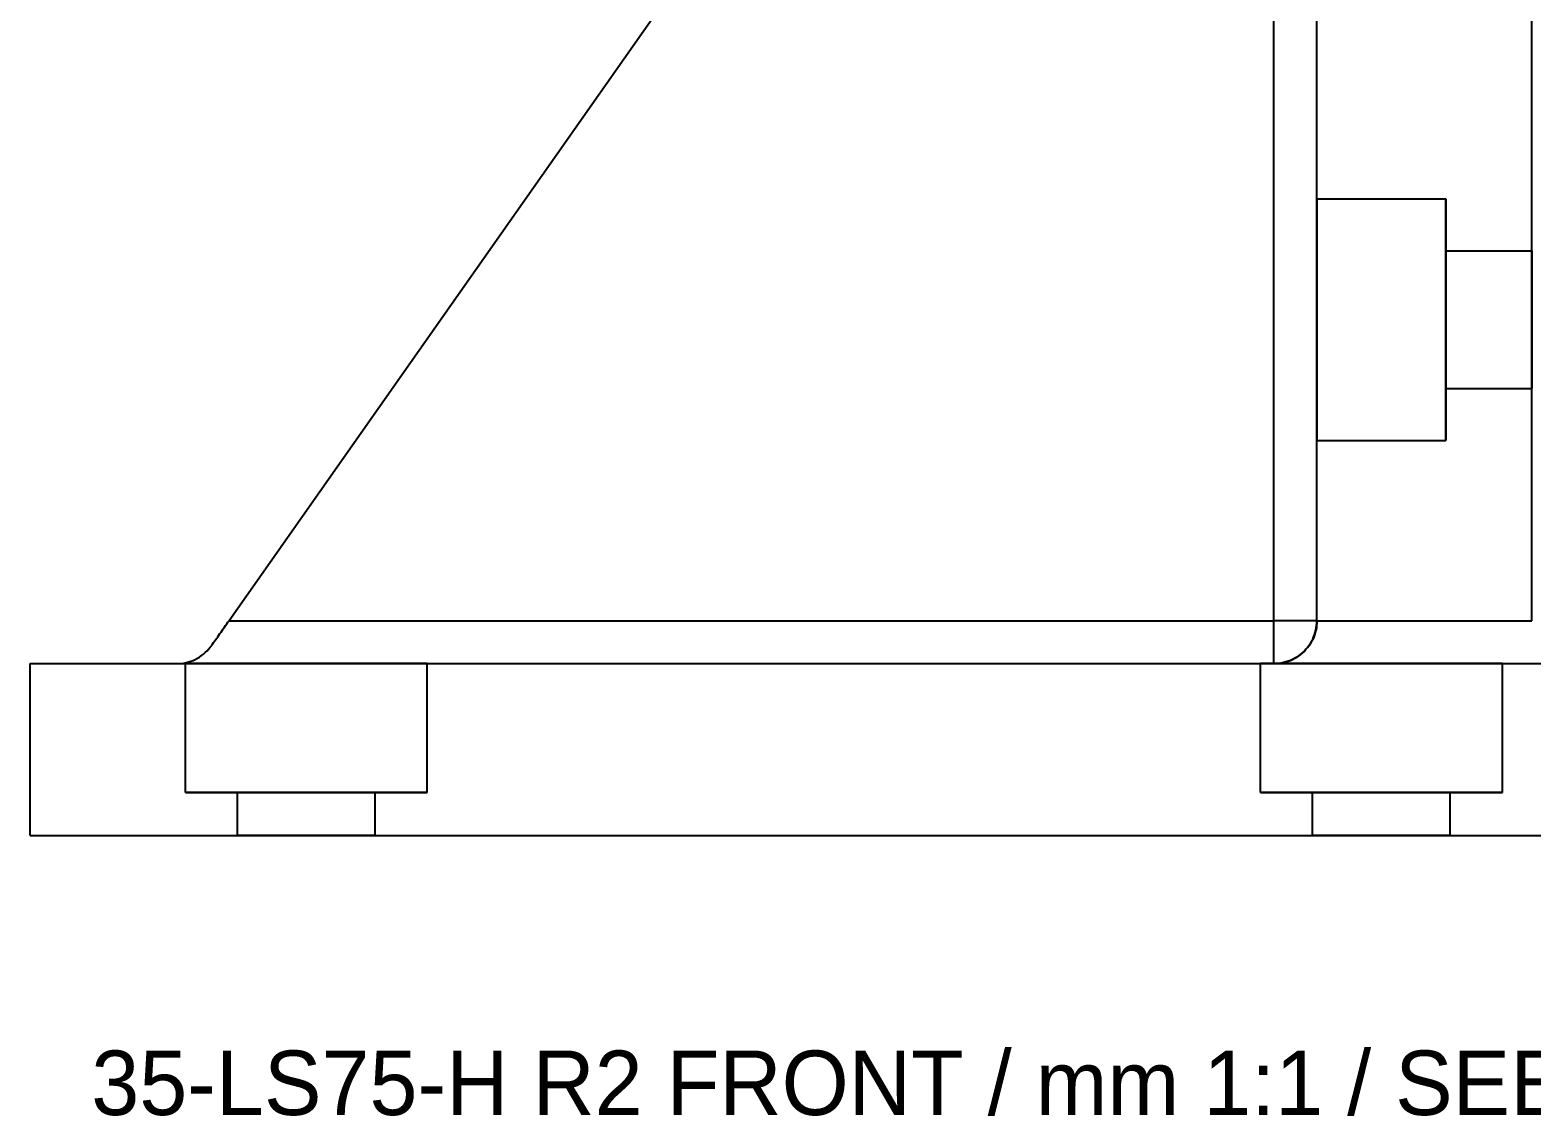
# Model space of a CAD drawing. Header units: millimetres. Extents: x -38 to 69, y -13 to 88.
# Drawn here: x -37.9 to 32, y -13 to 37.5 of the extents above; entities that cross this region are included whole.
import ezdxf

# ---------------------------------------------------------------- set-up
doc = ezdxf.new("R2010")
doc.units = ezdxf.units.MM
doc.layers.add('HIDDEN', color=8, linetype='Continuous')

msp = doc.modelspace()

# ---------------------------------------------------------------- linework, layer by layer
for points in [[(22, 10), (22, 88)], [(32, 10), (32, 88)], [(20, 79.154), (-28.595, 10)], [(20, 10), (20, 79.154)], [(-29.403, 8.85), (-29.358, 8.914), (-29.312, 8.979), (-29.265, 9.045), (-29.218, 9.113), (-29.169, 9.183), (-29.119, 9.253), (-29.069, 9.325), (-29.018, 9.397), (-28.967, 9.47), (-28.915, 9.545), (-28.862, 9.62), (-28.809, 9.695), (-28.756, 9.771), (-28.702, 9.847), (-28.648, 9.923), (-28.595, 10)], [(-29.403, 8.85), (-29.358, 8.914), (-29.312, 8.979), (-29.265, 9.045), (-29.218, 9.113), (-29.169, 9.183), (-29.119, 9.253), (-29.069, 9.325), (-29.018, 9.397), (-28.967, 9.47), (-28.915, 9.545), (-28.862, 9.62), (-28.809, 9.695), (-28.756, 9.771), (-28.702, 9.847), (-28.648, 9.923), (-28.595, 10)], [(-29.403, 8.85), (-29.358, 8.914), (-29.312, 8.979), (-29.265, 9.045), (-29.218, 9.113), (-29.169, 9.183), (-29.119, 9.253), (-29.069, 9.325), (-29.018, 9.397), (-28.967, 9.47), (-28.915, 9.545), (-28.862, 9.62), (-28.809, 9.695), (-28.756, 9.771), (-28.702, 9.847), (-28.648, 9.923), (-28.595, 10)], [(-29.403, 8.85), (-29.358, 8.914), (-29.312, 8.979), (-29.265, 9.045), (-29.218, 9.113), (-29.169, 9.183), (-29.119, 9.253), (-29.069, 9.325), (-29.018, 9.397), (-28.967, 9.47), (-28.915, 9.545), (-28.862, 9.62), (-28.809, 9.695), (-28.756, 9.771), (-28.702, 9.847), (-28.648, 9.923), (-28.595, 10)], [(-28.595, 10), (20, 10)], [(20, 8), (20.112, 8.006), (20.224, 8.013), (20.334, 8.031), (20.445, 8.05), (20.553, 8.081), (20.661, 8.112), (20.764, 8.155), (20.868, 8.198), (20.966, 8.252), (21.064, 8.307), (21.156, 8.371), (21.247, 8.436), (21.331, 8.511), (21.414, 8.586), (21.489, 8.669), (21.564, 8.753), (21.629, 8.844), (21.693, 8.936), (21.748, 9.034), (21.802, 9.132), (21.845, 9.236), (21.888, 9.339), (21.919, 9.447), (21.95, 9.555), (21.969, 9.666), (21.987, 9.776), (21.994, 9.888), (22, 10)], [(22, 10), (21.997, 9.888), (21.987, 9.776), (21.972, 9.665), (21.95, 9.555), (21.922, 9.446), (21.888, 9.339), (21.848, 9.235), (21.802, 9.132), (21.75, 9.033), (21.693, 8.936), (21.631, 8.843), (21.564, 8.753), (21.491, 8.667), (21.414, 8.586), (21.333, 8.509), (21.247, 8.436), (21.157, 8.369), (21.064, 8.307), (20.967, 8.25), (20.868, 8.198), (20.765, 8.152), (20.661, 8.112), (20.554, 8.078), (20.445, 8.05), (20.335, 8.028), (20.224, 8.013), (20.112, 8.003), (20, 8)], [(22, 10), (21.997, 9.888), (21.987, 9.776), (21.972, 9.665), (21.95, 9.555), (21.922, 9.446), (21.888, 9.339), (21.848, 9.235), (21.802, 9.132), (21.75, 9.033), (21.693, 8.936), (21.631, 8.843), (21.564, 8.753), (21.491, 8.667), (21.414, 8.586), (21.333, 8.509), (21.247, 8.436), (21.157, 8.369), (21.064, 8.307), (20.967, 8.25), (20.868, 8.198), (20.765, 8.152), (20.661, 8.112), (20.554, 8.078), (20.445, 8.05), (20.335, 8.028), (20.224, 8.013), (20.112, 8.003), (20, 8)], [(20, 8), (20, 8.006), (20, 8.013), (20, 8.031), (20, 8.05), (20, 8.081), (20, 8.112), (20, 8.155), (20, 8.198), (20, 8.252), (20, 8.307), (20, 8.371), (20, 8.436), (20, 8.511), (20, 8.586), (20, 8.669), (20, 8.753), (20, 8.844), (20, 8.936), (20, 9.034), (20, 9.132), (20, 9.236), (20, 9.339), (20, 9.447), (20, 9.555), (20, 9.666), (20, 9.776), (20, 9.888), (20, 10)], [(22, 10), (21.994, 10), (21.987, 10), (21.969, 10), (21.95, 10), (21.919, 10), (21.888, 10), (21.845, 10), (21.802, 10), (21.748, 10), (21.693, 10), (21.629, 10), (21.564, 10), (21.489, 10), (21.414, 10), (21.331, 10), (21.247, 10), (21.156, 10), (21.064, 10), (20.966, 10), (20.868, 10), (20.764, 10), (20.661, 10), (20.553, 10), (20.445, 10), (20.334, 10), (20.224, 10), (20.112, 10), (20, 10)], [(22, 10), (32, 10)], [(-31.039, 8), (-30.926, 8.004), (-30.814, 8.014), (-30.703, 8.03), (-30.592, 8.052), (-30.483, 8.079), (-30.375, 8.114), (-30.27, 8.154), (-30.168, 8.201), (-30.068, 8.253), (-29.971, 8.31), (-29.877, 8.373), (-29.787, 8.441), (-29.702, 8.514), (-29.62, 8.592), (-29.543, 8.674), (-29.471, 8.76), (-29.403, 8.85)], [(-31.039, 8), (-30.926, 8.004), (-30.814, 8.014), (-30.703, 8.03), (-30.592, 8.052), (-30.483, 8.079), (-30.375, 8.114), (-30.27, 8.154), (-30.168, 8.201), (-30.068, 8.253), (-29.971, 8.31), (-29.877, 8.373), (-29.787, 8.441), (-29.702, 8.514), (-29.62, 8.592), (-29.543, 8.674), (-29.471, 8.76), (-29.403, 8.85)], [(-37.85, 8), (37.85, 8)], [(-37.85, 0), (-37.85, 8)], [(-37.85, 0), (37.85, 0)]]:
    msp.add_lwpolyline(points)
at = {"layer": 'HIDDEN'}
for points in [[(22, 10), (22, 88)], [(32, 10), (32, 88)], [(22, 10), (22, 82.632)], [(22, 10), (22, 82.632)], [(22, 10), (22, 82.632)], [(22, 10), (22, 82.632)], [(20, 79.154), (-28.595, 10)], [(20, 79.154), (-28.595, 10)], [(20, 79.154), (-28.595, 10)], [(22, 29.625), (22, 29.59), (22, 29.554), (22, 29.519), (22, 29.484), (22, 29.38), (22, 29.276), (22, 29.172), (22, 29.068), (22, 28.9), (22, 28.733), (22, 28.565), (22, 28.398), (22, 28.175), (22, 27.952), (22, 27.73), (22, 27.507), (22, 27.24), (22, 26.974), (22, 26.707), (22, 26.441), (22, 26.143), (22, 25.846), (22, 25.549), (22, 25.252), (22, 24.939), (22, 24.626), (22, 24.313), (22, 24), (22, 23.687), (22, 23.374), (22, 23.061), (22, 22.748), (22, 22.451), (22, 22.154), (22, 21.857), (22, 21.559), (22, 21.293), (22, 21.026), (22, 20.76), (22, 20.493), (22, 20.27), (22, 20.048), (22, 19.825), (22, 19.602), (22, 19.435), (22, 19.267), (22, 19.1), (22, 18.932), (22, 18.828), (22, 18.724), (22, 18.62), (22, 18.516), (22, 18.481), (22, 18.446), (22, 18.41), (22, 18.375)], [(22, 18.375), (22, 18.41), (22, 18.446), (22, 18.481), (22, 18.516), (22, 18.62), (22, 18.724), (22, 18.828), (22, 18.932), (22, 19.1), (22, 19.267), (22, 19.435), (22, 19.602), (22, 19.825), (22, 20.048), (22, 20.27), (22, 20.493), (22, 20.76), (22, 21.026), (22, 21.293), (22, 21.559), (22, 21.857), (22, 22.154), (22, 22.451), (22, 22.748), (22, 23.061), (22, 23.374), (22, 23.687), (22, 24), (22, 24.313), (22, 24.626), (22, 24.939), (22, 25.252), (22, 25.549), (22, 25.846), (22, 26.143), (22, 26.441), (22, 26.707), (22, 26.974), (22, 27.24), (22, 27.507), (22, 27.73), (22, 27.952), (22, 28.175), (22, 28.398), (22, 28.565), (22, 28.733), (22, 28.9), (22, 29.068), (22, 29.172), (22, 29.276), (22, 29.38), (22, 29.484), (22, 29.519), (22, 29.554), (22, 29.59), (22, 29.625)], [(22, 29.625), (28, 29.625)], [(28, 29.625), (28, 29.59), (28, 29.554), (28, 29.519), (28, 29.484), (28, 29.38), (28, 29.276), (28, 29.172), (28, 29.068), (28, 28.9), (28, 28.733), (28, 28.565), (28, 28.398), (28, 28.175), (28, 27.952), (28, 27.73), (28, 27.507), (28, 27.24), (28, 26.974), (28, 26.707), (28, 26.441), (28, 26.143), (28, 25.846), (28, 25.549), (28, 25.252), (28, 24.939), (28, 24.626), (28, 24.313), (28, 24), (28, 23.687), (28, 23.374), (28, 23.061), (28, 22.748), (28, 22.451), (28, 22.154), (28, 21.857), (28, 21.559), (28, 21.293), (28, 21.026), (28, 20.76), (28, 20.493), (28, 20.27), (28, 20.048), (28, 19.825), (28, 19.602), (28, 19.435), (28, 19.267), (28, 19.1), (28, 18.932), (28, 18.828), (28, 18.724), (28, 18.62), (28, 18.516), (28, 18.481), (28, 18.446), (28, 18.41), (28, 18.375)], [(28, 18.375), (28, 18.41), (28, 18.446), (28, 18.481), (28, 18.516), (28, 18.62), (28, 18.724), (28, 18.828), (28, 18.932), (28, 19.1), (28, 19.267), (28, 19.435), (28, 19.602), (28, 19.825), (28, 20.048), (28, 20.27), (28, 20.493), (28, 20.76), (28, 21.026), (28, 21.293), (28, 21.559), (28, 21.857), (28, 22.154), (28, 22.451), (28, 22.748), (28, 23.061), (28, 23.374), (28, 23.687), (28, 24), (28, 24.313), (28, 24.626), (28, 24.939), (28, 25.252), (28, 25.549), (28, 25.846), (28, 26.143), (28, 26.441), (28, 26.707), (28, 26.974), (28, 27.24), (28, 27.507), (28, 27.73), (28, 27.952), (28, 28.175), (28, 28.398), (28, 28.565), (28, 28.733), (28, 28.9), (28, 29.068), (28, 29.172), (28, 29.276), (28, 29.38), (28, 29.484), (28, 29.519), (28, 29.554), (28, 29.59), (28, 29.625)], [(28, 27.2), (32, 27.2)], [(28, 27.2), (28, 27.18), (28, 27.16), (28, 27.14), (28, 27.12), (28, 27.061), (28, 27.001), (28, 26.942), (28, 26.883), (28, 26.788), (28, 26.692), (28, 26.597), (28, 26.502), (28, 26.375), (28, 26.249), (28, 26.122), (28, 25.995), (28, 25.843), (28, 25.692), (28, 25.54), (28, 25.388), (28, 25.219), (28, 25.05), (28, 24.881), (28, 24.712), (28, 24.534), (28, 24.356), (28, 24.178), (28, 24), (28, 23.822), (28, 23.644), (28, 23.466), (28, 23.288), (28, 23.119), (28, 22.95), (28, 22.781), (28, 22.612), (28, 22.46), (28, 22.308), (28, 22.157), (28, 22.005), (28, 21.878), (28, 21.751), (28, 21.625), (28, 21.498), (28, 21.403), (28, 21.308), (28, 21.212), (28, 21.117), (28, 21.058), (28, 20.999), (28, 20.939), (28, 20.88), (28, 20.86), (28, 20.84), (28, 20.82), (28, 20.8)], [(28, 20.8), (28, 20.82), (28, 20.84), (28, 20.86), (28, 20.88), (28, 20.939), (28, 20.999), (28, 21.058), (28, 21.117), (28, 21.212), (28, 21.308), (28, 21.403), (28, 21.498), (28, 21.625), (28, 21.751), (28, 21.878), (28, 22.005), (28, 22.157), (28, 22.308), (28, 22.46), (28, 22.612), (28, 22.781), (28, 22.95), (28, 23.119), (28, 23.288), (28, 23.466), (28, 23.644), (28, 23.822), (28, 24), (28, 24.178), (28, 24.356), (28, 24.534), (28, 24.712), (28, 24.881), (28, 25.05), (28, 25.219), (28, 25.388), (28, 25.54), (28, 25.692), (28, 25.843), (28, 25.995), (28, 26.122), (28, 26.249), (28, 26.375), (28, 26.502), (28, 26.597), (28, 26.692), (28, 26.788), (28, 26.883), (28, 26.942), (28, 27.001), (28, 27.061), (28, 27.12), (28, 27.14), (28, 27.16), (28, 27.18), (28, 27.2)], [(32, 27.2), (32, 27.18), (32, 27.16), (32, 27.14), (32, 27.12), (32, 27.061), (32, 27.001), (32, 26.942), (32, 26.883), (32, 26.788), (32, 26.692), (32, 26.597), (32, 26.502), (32, 26.375), (32, 26.249), (32, 26.122), (32, 25.995), (32, 25.843), (32, 25.692), (32, 25.54), (32, 25.388), (32, 25.219), (32, 25.05), (32, 24.881), (32, 24.712), (32, 24.534), (32, 24.356), (32, 24.178), (32, 24), (32, 23.822), (32, 23.644), (32, 23.466), (32, 23.288), (32, 23.119), (32, 22.95), (32, 22.781), (32, 22.612), (32, 22.46), (32, 22.308), (32, 22.157), (32, 22.005), (32, 21.878), (32, 21.751), (32, 21.625), (32, 21.498), (32, 21.403), (32, 21.308), (32, 21.212), (32, 21.117), (32, 21.058), (32, 20.999), (32, 20.939), (32, 20.88), (32, 20.86), (32, 20.84), (32, 20.82), (32, 20.8)], [(32, 20.8), (32, 20.82), (32, 20.84), (32, 20.86), (32, 20.88), (32, 20.939), (32, 20.999), (32, 21.058), (32, 21.117), (32, 21.212), (32, 21.308), (32, 21.403), (32, 21.498), (32, 21.625), (32, 21.751), (32, 21.878), (32, 22.005), (32, 22.157), (32, 22.308), (32, 22.46), (32, 22.612), (32, 22.781), (32, 22.95), (32, 23.119), (32, 23.288), (32, 23.466), (32, 23.644), (32, 23.822), (32, 24), (32, 24.178), (32, 24.356), (32, 24.534), (32, 24.712), (32, 24.881), (32, 25.05), (32, 25.219), (32, 25.388), (32, 25.54), (32, 25.692), (32, 25.843), (32, 25.995), (32, 26.122), (32, 26.249), (32, 26.375), (32, 26.502), (32, 26.597), (32, 26.692), (32, 26.788), (32, 26.883), (32, 26.942), (32, 27.001), (32, 27.061), (32, 27.12), (32, 27.14), (32, 27.16), (32, 27.18), (32, 27.2)], [(28, 20.8), (32, 20.8)], [(22, 18.375), (28, 18.375)], [(20, 8), (20.112, 8.006), (20.224, 8.013), (20.334, 8.031), (20.445, 8.05), (20.553, 8.081), (20.661, 8.112), (20.764, 8.155), (20.868, 8.198), (20.966, 8.252), (21.064, 8.307), (21.156, 8.371), (21.247, 8.436), (21.331, 8.511), (21.414, 8.586), (21.489, 8.669), (21.564, 8.753), (21.629, 8.844), (21.693, 8.936), (21.748, 9.034), (21.802, 9.132), (21.845, 9.236), (21.888, 9.339), (21.919, 9.447), (21.95, 9.555), (21.969, 9.666), (21.987, 9.776), (21.994, 9.888), (22, 10)], [(20, 8), (20.112, 8.003), (20.224, 8.013), (20.335, 8.028), (20.445, 8.05), (20.554, 8.078), (20.661, 8.112), (20.765, 8.152), (20.868, 8.198), (20.967, 8.25), (21.064, 8.307), (21.157, 8.369), (21.247, 8.436), (21.333, 8.509), (21.414, 8.586), (21.491, 8.667), (21.564, 8.753), (21.631, 8.843), (21.693, 8.936), (21.75, 9.033), (21.802, 9.132), (21.848, 9.235), (21.888, 9.339), (21.922, 9.446), (21.95, 9.555), (21.972, 9.665), (21.987, 9.776), (21.997, 9.888), (22, 10)], [(20, 8), (20.112, 8.003), (20.224, 8.013), (20.335, 8.028), (20.445, 8.05), (20.554, 8.078), (20.661, 8.112), (20.765, 8.152), (20.868, 8.198), (20.967, 8.25), (21.064, 8.307), (21.157, 8.369), (21.247, 8.436), (21.333, 8.509), (21.414, 8.586), (21.491, 8.667), (21.564, 8.753), (21.631, 8.843), (21.693, 8.936), (21.75, 9.033), (21.802, 9.132), (21.848, 9.235), (21.888, 9.339), (21.922, 9.446), (21.95, 9.555), (21.972, 9.665), (21.987, 9.776), (21.997, 9.888), (22, 10)], [(22, 10), (21.997, 9.888), (21.987, 9.776), (21.972, 9.665), (21.95, 9.555), (21.922, 9.446), (21.888, 9.339), (21.848, 9.235), (21.802, 9.132), (21.75, 9.033), (21.693, 8.936), (21.631, 8.843), (21.564, 8.753), (21.491, 8.667), (21.414, 8.586), (21.333, 8.509), (21.247, 8.436), (21.157, 8.369), (21.064, 8.307), (20.967, 8.25), (20.868, 8.198), (20.765, 8.152), (20.661, 8.112), (20.554, 8.078), (20.445, 8.05), (20.335, 8.028), (20.224, 8.013), (20.112, 8.003), (20, 8)], [(-31.039, 8), (-30.926, 8.004), (-30.814, 8.014), (-30.703, 8.03), (-30.592, 8.052), (-30.483, 8.079), (-30.375, 8.114), (-30.27, 8.154), (-30.168, 8.201), (-30.068, 8.253), (-29.971, 8.31), (-29.877, 8.373), (-29.787, 8.441), (-29.702, 8.514), (-29.62, 8.592), (-29.543, 8.674), (-29.471, 8.76), (-29.403, 8.85)], [(-31.039, 8), (-30.926, 8.004), (-30.814, 8.014), (-30.703, 8.03), (-30.592, 8.052), (-30.483, 8.079), (-30.375, 8.114), (-30.27, 8.154), (-30.168, 8.201), (-30.068, 8.253), (-29.971, 8.31), (-29.877, 8.373), (-29.787, 8.441), (-29.702, 8.514), (-29.62, 8.592), (-29.543, 8.674), (-29.471, 8.76), (-29.403, 8.85)], [(-37.85, 8), (37.85, 8)], [(-37.85, 0), (-37.85, 8)], [(-31.039, 8), (20, 8)], [(-31.039, 8), (20, 8)], [(-31.039, 8), (20, 8)], [(-31.039, 8), (20, 8)], [(-19.375, 8), (-19.41, 8), (-19.446, 8), (-19.481, 8), (-19.516, 8), (-19.62, 8), (-19.724, 8), (-19.828, 8), (-19.932, 8), (-20.1, 8), (-20.267, 8), (-20.435, 8), (-20.602, 8), (-20.825, 8), (-21.048, 8), (-21.27, 8), (-21.493, 8), (-21.76, 8), (-22.026, 8), (-22.293, 8), (-22.559, 8), (-22.857, 8), (-23.154, 8), (-23.451, 8), (-23.748, 8), (-24.061, 8), (-24.374, 8), (-24.687, 8), (-25, 8), (-25.313, 8), (-25.626, 8), (-25.939, 8), (-26.252, 8), (-26.549, 8), (-26.846, 8), (-27.143, 8), (-27.441, 8), (-27.707, 8), (-27.974, 8), (-28.24, 8), (-28.507, 8), (-28.73, 8), (-28.952, 8), (-29.175, 8), (-29.398, 8), (-29.565, 8), (-29.733, 8), (-29.9, 8), (-30.068, 8), (-30.172, 8), (-30.276, 8), (-30.38, 8), (-30.484, 8), (-30.519, 8), (-30.554, 8), (-30.59, 8), (-30.625, 8)], [(-30.625, 8), (-30.59, 8), (-30.554, 8), (-30.519, 8), (-30.484, 8), (-30.38, 8), (-30.276, 8), (-30.172, 8), (-30.068, 8), (-29.9, 8), (-29.733, 8), (-29.565, 8), (-29.398, 8), (-29.175, 8), (-28.952, 8), (-28.73, 8), (-28.507, 8), (-28.24, 8), (-27.974, 8), (-27.707, 8), (-27.441, 8), (-27.143, 8), (-26.846, 8), (-26.549, 8), (-26.252, 8), (-25.939, 8), (-25.626, 8), (-25.313, 8), (-25, 8), (-24.687, 8), (-24.374, 8), (-24.061, 8), (-23.748, 8), (-23.451, 8), (-23.154, 8), (-22.857, 8), (-22.559, 8), (-22.293, 8), (-22.026, 8), (-21.76, 8), (-21.493, 8), (-21.27, 8), (-21.048, 8), (-20.825, 8), (-20.602, 8), (-20.435, 8), (-20.267, 8), (-20.1, 8), (-19.932, 8), (-19.828, 8), (-19.724, 8), (-19.62, 8), (-19.516, 8), (-19.481, 8), (-19.446, 8), (-19.41, 8), (-19.375, 8)], [(-19.375, 8), (-19.41, 8), (-19.446, 8), (-19.481, 8), (-19.516, 8), (-19.62, 8), (-19.724, 8), (-19.828, 8), (-19.932, 8), (-20.1, 8), (-20.267, 8), (-20.435, 8), (-20.602, 8), (-20.825, 8), (-21.048, 8), (-21.27, 8), (-21.493, 8), (-21.76, 8), (-22.026, 8), (-22.293, 8), (-22.559, 8), (-22.857, 8), (-23.154, 8), (-23.451, 8), (-23.748, 8), (-24.061, 8), (-24.374, 8), (-24.687, 8), (-25, 8), (-25.313, 8), (-25.626, 8), (-25.939, 8), (-26.252, 8), (-26.549, 8), (-26.846, 8), (-27.143, 8), (-27.441, 8), (-27.707, 8), (-27.974, 8), (-28.24, 8), (-28.507, 8), (-28.73, 8), (-28.952, 8), (-29.175, 8), (-29.398, 8), (-29.565, 8), (-29.733, 8), (-29.9, 8), (-30.068, 8), (-30.172, 8), (-30.276, 8), (-30.38, 8), (-30.484, 8), (-30.519, 8), (-30.554, 8), (-30.59, 8), (-30.625, 8)], [(-30.625, 8), (-30.59, 8), (-30.554, 8), (-30.519, 8), (-30.484, 8), (-30.38, 8), (-30.276, 8), (-30.172, 8), (-30.068, 8), (-29.9, 8), (-29.733, 8), (-29.565, 8), (-29.398, 8), (-29.175, 8), (-28.952, 8), (-28.73, 8), (-28.507, 8), (-28.24, 8), (-27.974, 8), (-27.707, 8), (-27.441, 8), (-27.143, 8), (-26.846, 8), (-26.549, 8), (-26.252, 8), (-25.939, 8), (-25.626, 8), (-25.313, 8), (-25, 8), (-24.687, 8), (-24.374, 8), (-24.061, 8), (-23.748, 8), (-23.451, 8), (-23.154, 8), (-22.857, 8), (-22.559, 8), (-22.293, 8), (-22.026, 8), (-21.76, 8), (-21.493, 8), (-21.27, 8), (-21.048, 8), (-20.825, 8), (-20.602, 8), (-20.435, 8), (-20.267, 8), (-20.1, 8), (-19.932, 8), (-19.828, 8), (-19.724, 8), (-19.62, 8), (-19.516, 8), (-19.481, 8), (-19.446, 8), (-19.41, 8), (-19.375, 8)], [(-30.625, 2), (-30.625, 8)], [(-30.625, 2), (-30.625, 8)], [(-19.375, 2), (-19.375, 8)], [(-19.375, 2), (-19.375, 8)], [(30.625, 8), (30.59, 8), (30.554, 8), (30.519, 8), (30.484, 8), (30.38, 8), (30.276, 8), (30.172, 8), (30.068, 8), (29.9, 8), (29.733, 8), (29.565, 8), (29.398, 8), (29.175, 8), (28.952, 8), (28.73, 8), (28.507, 8), (28.24, 8), (27.974, 8), (27.707, 8), (27.441, 8), (27.143, 8), (26.846, 8), (26.549, 8), (26.252, 8), (25.939, 8), (25.626, 8), (25.313, 8), (25, 8), (24.687, 8), (24.374, 8), (24.061, 8), (23.748, 8), (23.451, 8), (23.154, 8), (22.857, 8), (22.559, 8), (22.293, 8), (22.026, 8), (21.76, 8), (21.493, 8), (21.27, 8), (21.048, 8), (20.825, 8), (20.602, 8), (20.435, 8), (20.267, 8), (20.1, 8), (19.932, 8), (19.828, 8), (19.724, 8), (19.62, 8), (19.516, 8), (19.481, 8), (19.446, 8), (19.41, 8), (19.375, 8)], [(19.375, 8), (19.41, 8), (19.446, 8), (19.481, 8), (19.516, 8), (19.62, 8), (19.724, 8), (19.828, 8), (19.932, 8), (20.1, 8), (20.267, 8), (20.435, 8), (20.602, 8), (20.825, 8), (21.048, 8), (21.27, 8), (21.493, 8), (21.76, 8), (22.026, 8), (22.293, 8), (22.559, 8), (22.857, 8), (23.154, 8), (23.451, 8), (23.748, 8), (24.061, 8), (24.374, 8), (24.687, 8), (25, 8), (25.313, 8), (25.626, 8), (25.939, 8), (26.252, 8), (26.549, 8), (26.846, 8), (27.143, 8), (27.441, 8), (27.707, 8), (27.974, 8), (28.24, 8), (28.507, 8), (28.73, 8), (28.952, 8), (29.175, 8), (29.398, 8), (29.565, 8), (29.733, 8), (29.9, 8), (30.068, 8), (30.172, 8), (30.276, 8), (30.38, 8), (30.484, 8), (30.519, 8), (30.554, 8), (30.59, 8), (30.625, 8)], [(30.625, 8), (30.59, 8), (30.554, 8), (30.519, 8), (30.484, 8), (30.38, 8), (30.276, 8), (30.172, 8), (30.068, 8), (29.9, 8), (29.733, 8), (29.565, 8), (29.398, 8), (29.175, 8), (28.952, 8), (28.73, 8), (28.507, 8), (28.24, 8), (27.974, 8), (27.707, 8), (27.441, 8), (27.143, 8), (26.846, 8), (26.549, 8), (26.252, 8), (25.939, 8), (25.626, 8), (25.313, 8), (25, 8), (24.687, 8), (24.374, 8), (24.061, 8), (23.748, 8), (23.451, 8), (23.154, 8), (22.857, 8), (22.559, 8), (22.293, 8), (22.026, 8), (21.76, 8), (21.493, 8), (21.27, 8), (21.048, 8), (20.825, 8), (20.602, 8), (20.435, 8), (20.267, 8), (20.1, 8), (19.932, 8), (19.828, 8), (19.724, 8), (19.62, 8), (19.516, 8), (19.481, 8), (19.446, 8), (19.41, 8), (19.375, 8)], [(19.375, 8), (19.41, 8), (19.446, 8), (19.481, 8), (19.516, 8), (19.62, 8), (19.724, 8), (19.828, 8), (19.932, 8), (20.1, 8), (20.267, 8), (20.435, 8), (20.602, 8), (20.825, 8), (21.048, 8), (21.27, 8), (21.493, 8), (21.76, 8), (22.026, 8), (22.293, 8), (22.559, 8), (22.857, 8), (23.154, 8), (23.451, 8), (23.748, 8), (24.061, 8), (24.374, 8), (24.687, 8), (25, 8), (25.313, 8), (25.626, 8), (25.939, 8), (26.252, 8), (26.549, 8), (26.846, 8), (27.143, 8), (27.441, 8), (27.707, 8), (27.974, 8), (28.24, 8), (28.507, 8), (28.73, 8), (28.952, 8), (29.175, 8), (29.398, 8), (29.565, 8), (29.733, 8), (29.9, 8), (30.068, 8), (30.172, 8), (30.276, 8), (30.38, 8), (30.484, 8), (30.519, 8), (30.554, 8), (30.59, 8), (30.625, 8)], [(19.375, 2), (19.375, 8)], [(19.375, 2), (19.375, 8)], [(20, 8), (34, 8)], [(20, 8), (34, 8)], [(30.625, 2), (30.625, 8)], [(30.625, 2), (30.625, 8)], [(-19.375, 2), (-19.41, 2), (-19.446, 2), (-19.481, 2), (-19.516, 2), (-19.62, 2), (-19.724, 2), (-19.828, 2), (-19.932, 2), (-20.1, 2), (-20.267, 2), (-20.435, 2), (-20.602, 2), (-20.825, 2), (-21.048, 2), (-21.27, 2), (-21.493, 2), (-21.76, 2), (-22.026, 2), (-22.293, 2), (-22.559, 2), (-22.857, 2), (-23.154, 2), (-23.451, 2), (-23.748, 2), (-24.061, 2), (-24.374, 2), (-24.687, 2), (-25, 2), (-25.313, 2), (-25.626, 2), (-25.939, 2), (-26.252, 2), (-26.549, 2), (-26.846, 2), (-27.143, 2), (-27.441, 2), (-27.707, 2), (-27.974, 2), (-28.24, 2), (-28.507, 2), (-28.73, 2), (-28.952, 2), (-29.175, 2), (-29.398, 2), (-29.565, 2), (-29.733, 2), (-29.9, 2), (-30.068, 2), (-30.172, 2), (-30.276, 2), (-30.38, 2), (-30.484, 2), (-30.519, 2), (-30.554, 2), (-30.59, 2), (-30.625, 2)], [(-30.625, 2), (-30.59, 2), (-30.554, 2), (-30.519, 2), (-30.484, 2), (-30.38, 2), (-30.276, 2), (-30.172, 2), (-30.068, 2), (-29.9, 2), (-29.733, 2), (-29.565, 2), (-29.398, 2), (-29.175, 2), (-28.952, 2), (-28.73, 2), (-28.507, 2), (-28.24, 2), (-27.974, 2), (-27.707, 2), (-27.441, 2), (-27.143, 2), (-26.846, 2), (-26.549, 2), (-26.252, 2), (-25.939, 2), (-25.626, 2), (-25.313, 2), (-25, 2), (-24.687, 2), (-24.374, 2), (-24.061, 2), (-23.748, 2), (-23.451, 2), (-23.154, 2), (-22.857, 2), (-22.559, 2), (-22.293, 2), (-22.026, 2), (-21.76, 2), (-21.493, 2), (-21.27, 2), (-21.048, 2), (-20.825, 2), (-20.602, 2), (-20.435, 2), (-20.267, 2), (-20.1, 2), (-19.932, 2), (-19.828, 2), (-19.724, 2), (-19.62, 2), (-19.516, 2), (-19.481, 2), (-19.446, 2), (-19.41, 2), (-19.375, 2)], [(-19.375, 2), (-19.41, 2), (-19.446, 2), (-19.481, 2), (-19.516, 2), (-19.62, 2), (-19.724, 2), (-19.828, 2), (-19.932, 2), (-20.1, 2), (-20.267, 2), (-20.435, 2), (-20.602, 2), (-20.825, 2), (-21.048, 2), (-21.27, 2), (-21.493, 2), (-21.76, 2), (-22.026, 2), (-22.293, 2), (-22.559, 2), (-22.857, 2), (-23.154, 2), (-23.451, 2), (-23.748, 2), (-24.061, 2), (-24.374, 2), (-24.687, 2), (-25, 2), (-25.313, 2), (-25.626, 2), (-25.939, 2), (-26.252, 2), (-26.549, 2), (-26.846, 2), (-27.143, 2), (-27.441, 2), (-27.707, 2), (-27.974, 2), (-28.24, 2), (-28.507, 2), (-28.73, 2), (-28.952, 2), (-29.175, 2), (-29.398, 2), (-29.565, 2), (-29.733, 2), (-29.9, 2), (-30.068, 2), (-30.172, 2), (-30.276, 2), (-30.38, 2), (-30.484, 2), (-30.519, 2), (-30.554, 2), (-30.59, 2), (-30.625, 2)], [(-30.625, 2), (-30.59, 2), (-30.554, 2), (-30.519, 2), (-30.484, 2), (-30.38, 2), (-30.276, 2), (-30.172, 2), (-30.068, 2), (-29.9, 2), (-29.733, 2), (-29.565, 2), (-29.398, 2), (-29.175, 2), (-28.952, 2), (-28.73, 2), (-28.507, 2), (-28.24, 2), (-27.974, 2), (-27.707, 2), (-27.441, 2), (-27.143, 2), (-26.846, 2), (-26.549, 2), (-26.252, 2), (-25.939, 2), (-25.626, 2), (-25.313, 2), (-25, 2), (-24.687, 2), (-24.374, 2), (-24.061, 2), (-23.748, 2), (-23.451, 2), (-23.154, 2), (-22.857, 2), (-22.559, 2), (-22.293, 2), (-22.026, 2), (-21.76, 2), (-21.493, 2), (-21.27, 2), (-21.048, 2), (-20.825, 2), (-20.602, 2), (-20.435, 2), (-20.267, 2), (-20.1, 2), (-19.932, 2), (-19.828, 2), (-19.724, 2), (-19.62, 2), (-19.516, 2), (-19.481, 2), (-19.446, 2), (-19.41, 2), (-19.375, 2)], [(-21.8, 2), (-21.82, 2), (-21.84, 2), (-21.86, 2), (-21.88, 2), (-21.939, 2), (-21.999, 2), (-22.058, 2), (-22.117, 2), (-22.212, 2), (-22.308, 2), (-22.403, 2), (-22.498, 2), (-22.625, 2), (-22.751, 2), (-22.878, 2), (-23.005, 2), (-23.157, 2), (-23.308, 2), (-23.46, 2), (-23.612, 2), (-23.781, 2), (-23.95, 2), (-24.119, 2), (-24.288, 2), (-24.466, 2), (-24.644, 2), (-24.822, 2), (-25, 2), (-25.178, 2), (-25.356, 2), (-25.534, 2), (-25.712, 2), (-25.881, 2), (-26.05, 2), (-26.219, 2), (-26.388, 2), (-26.54, 2), (-26.692, 2), (-26.843, 2), (-26.995, 2), (-27.122, 2), (-27.249, 2), (-27.375, 2), (-27.502, 2), (-27.597, 2), (-27.692, 2), (-27.788, 2), (-27.883, 2), (-27.942, 2), (-28.001, 2), (-28.061, 2), (-28.12, 2), (-28.14, 2), (-28.16, 2), (-28.18, 2), (-28.2, 2)], [(-28.2, 2), (-28.18, 2), (-28.16, 2), (-28.14, 2), (-28.12, 2), (-28.061, 2), (-28.001, 2), (-27.942, 2), (-27.883, 2), (-27.788, 2), (-27.692, 2), (-27.597, 2), (-27.502, 2), (-27.375, 2), (-27.249, 2), (-27.122, 2), (-26.995, 2), (-26.843, 2), (-26.692, 2), (-26.54, 2), (-26.388, 2), (-26.219, 2), (-26.05, 2), (-25.881, 2), (-25.712, 2), (-25.534, 2), (-25.356, 2), (-25.178, 2), (-25, 2), (-24.822, 2), (-24.644, 2), (-24.466, 2), (-24.288, 2), (-24.119, 2), (-23.95, 2), (-23.781, 2), (-23.612, 2), (-23.46, 2), (-23.308, 2), (-23.157, 2), (-23.005, 2), (-22.878, 2), (-22.751, 2), (-22.625, 2), (-22.498, 2), (-22.403, 2), (-22.308, 2), (-22.212, 2), (-22.117, 2), (-22.058, 2), (-21.999, 2), (-21.939, 2), (-21.88, 2), (-21.86, 2), (-21.84, 2), (-21.82, 2), (-21.8, 2)], [(-21.8, 2), (-21.82, 2), (-21.84, 2), (-21.86, 2), (-21.88, 2), (-21.939, 2), (-21.999, 2), (-22.058, 2), (-22.117, 2), (-22.212, 2), (-22.308, 2), (-22.403, 2), (-22.498, 2), (-22.625, 2), (-22.751, 2), (-22.878, 2), (-23.005, 2), (-23.157, 2), (-23.308, 2), (-23.46, 2), (-23.612, 2), (-23.781, 2), (-23.95, 2), (-24.119, 2), (-24.288, 2), (-24.466, 2), (-24.644, 2), (-24.822, 2), (-25, 2), (-25.178, 2), (-25.356, 2), (-25.534, 2), (-25.712, 2), (-25.881, 2), (-26.05, 2), (-26.219, 2), (-26.388, 2), (-26.54, 2), (-26.692, 2), (-26.843, 2), (-26.995, 2), (-27.122, 2), (-27.249, 2), (-27.375, 2), (-27.502, 2), (-27.597, 2), (-27.692, 2), (-27.788, 2), (-27.883, 2), (-27.942, 2), (-28.001, 2), (-28.061, 2), (-28.12, 2), (-28.14, 2), (-28.16, 2), (-28.18, 2), (-28.2, 2)], [(-28.2, 2), (-28.18, 2), (-28.16, 2), (-28.14, 2), (-28.12, 2), (-28.061, 2), (-28.001, 2), (-27.942, 2), (-27.883, 2), (-27.788, 2), (-27.692, 2), (-27.597, 2), (-27.502, 2), (-27.375, 2), (-27.249, 2), (-27.122, 2), (-26.995, 2), (-26.843, 2), (-26.692, 2), (-26.54, 2), (-26.388, 2), (-26.219, 2), (-26.05, 2), (-25.881, 2), (-25.712, 2), (-25.534, 2), (-25.356, 2), (-25.178, 2), (-25, 2), (-24.822, 2), (-24.644, 2), (-24.466, 2), (-24.288, 2), (-24.119, 2), (-23.95, 2), (-23.781, 2), (-23.612, 2), (-23.46, 2), (-23.308, 2), (-23.157, 2), (-23.005, 2), (-22.878, 2), (-22.751, 2), (-22.625, 2), (-22.498, 2), (-22.403, 2), (-22.308, 2), (-22.212, 2), (-22.117, 2), (-22.058, 2), (-21.999, 2), (-21.939, 2), (-21.88, 2), (-21.86, 2), (-21.84, 2), (-21.82, 2), (-21.8, 2)], [(-28.2, 0), (-28.2, 2)], [(-28.2, 0), (-28.2, 2)], [(-21.8, 0), (-21.8, 2)], [(-21.8, 0), (-21.8, 2)], [(30.625, 2), (30.59, 2), (30.554, 2), (30.519, 2), (30.484, 2), (30.38, 2), (30.276, 2), (30.172, 2), (30.068, 2), (29.9, 2), (29.733, 2), (29.565, 2), (29.398, 2), (29.175, 2), (28.952, 2), (28.73, 2), (28.507, 2), (28.24, 2), (27.974, 2), (27.707, 2), (27.441, 2), (27.143, 2), (26.846, 2), (26.549, 2), (26.252, 2), (25.939, 2), (25.626, 2), (25.313, 2), (25, 2), (24.687, 2), (24.374, 2), (24.061, 2), (23.748, 2), (23.451, 2), (23.154, 2), (22.857, 2), (22.559, 2), (22.293, 2), (22.026, 2), (21.76, 2), (21.493, 2), (21.27, 2), (21.048, 2), (20.825, 2), (20.602, 2), (20.435, 2), (20.267, 2), (20.1, 2), (19.932, 2), (19.828, 2), (19.724, 2), (19.62, 2), (19.516, 2), (19.481, 2), (19.446, 2), (19.41, 2), (19.375, 2)], [(19.375, 2), (19.41, 2), (19.446, 2), (19.481, 2), (19.516, 2), (19.62, 2), (19.724, 2), (19.828, 2), (19.932, 2), (20.1, 2), (20.267, 2), (20.435, 2), (20.602, 2), (20.825, 2), (21.048, 2), (21.27, 2), (21.493, 2), (21.76, 2), (22.026, 2), (22.293, 2), (22.559, 2), (22.857, 2), (23.154, 2), (23.451, 2), (23.748, 2), (24.061, 2), (24.374, 2), (24.687, 2), (25, 2), (25.313, 2), (25.626, 2), (25.939, 2), (26.252, 2), (26.549, 2), (26.846, 2), (27.143, 2), (27.441, 2), (27.707, 2), (27.974, 2), (28.24, 2), (28.507, 2), (28.73, 2), (28.952, 2), (29.175, 2), (29.398, 2), (29.565, 2), (29.733, 2), (29.9, 2), (30.068, 2), (30.172, 2), (30.276, 2), (30.38, 2), (30.484, 2), (30.519, 2), (30.554, 2), (30.59, 2), (30.625, 2)], [(30.625, 2), (30.59, 2), (30.554, 2), (30.519, 2), (30.484, 2), (30.38, 2), (30.276, 2), (30.172, 2), (30.068, 2), (29.9, 2), (29.733, 2), (29.565, 2), (29.398, 2), (29.175, 2), (28.952, 2), (28.73, 2), (28.507, 2), (28.24, 2), (27.974, 2), (27.707, 2), (27.441, 2), (27.143, 2), (26.846, 2), (26.549, 2), (26.252, 2), (25.939, 2), (25.626, 2), (25.313, 2), (25, 2), (24.687, 2), (24.374, 2), (24.061, 2), (23.748, 2), (23.451, 2), (23.154, 2), (22.857, 2), (22.559, 2), (22.293, 2), (22.026, 2), (21.76, 2), (21.493, 2), (21.27, 2), (21.048, 2), (20.825, 2), (20.602, 2), (20.435, 2), (20.267, 2), (20.1, 2), (19.932, 2), (19.828, 2), (19.724, 2), (19.62, 2), (19.516, 2), (19.481, 2), (19.446, 2), (19.41, 2), (19.375, 2)], [(19.375, 2), (19.41, 2), (19.446, 2), (19.481, 2), (19.516, 2), (19.62, 2), (19.724, 2), (19.828, 2), (19.932, 2), (20.1, 2), (20.267, 2), (20.435, 2), (20.602, 2), (20.825, 2), (21.048, 2), (21.27, 2), (21.493, 2), (21.76, 2), (22.026, 2), (22.293, 2), (22.559, 2), (22.857, 2), (23.154, 2), (23.451, 2), (23.748, 2), (24.061, 2), (24.374, 2), (24.687, 2), (25, 2), (25.313, 2), (25.626, 2), (25.939, 2), (26.252, 2), (26.549, 2), (26.846, 2), (27.143, 2), (27.441, 2), (27.707, 2), (27.974, 2), (28.24, 2), (28.507, 2), (28.73, 2), (28.952, 2), (29.175, 2), (29.398, 2), (29.565, 2), (29.733, 2), (29.9, 2), (30.068, 2), (30.172, 2), (30.276, 2), (30.38, 2), (30.484, 2), (30.519, 2), (30.554, 2), (30.59, 2), (30.625, 2)], [(28.2, 2), (28.18, 2), (28.16, 2), (28.14, 2), (28.12, 2), (28.061, 2), (28.001, 2), (27.942, 2), (27.883, 2), (27.788, 2), (27.692, 2), (27.597, 2), (27.502, 2), (27.375, 2), (27.249, 2), (27.122, 2), (26.995, 2), (26.843, 2), (26.692, 2), (26.54, 2), (26.388, 2), (26.219, 2), (26.05, 2), (25.881, 2), (25.712, 2), (25.534, 2), (25.356, 2), (25.178, 2), (25, 2), (24.822, 2), (24.644, 2), (24.466, 2), (24.288, 2), (24.119, 2), (23.95, 2), (23.781, 2), (23.612, 2), (23.46, 2), (23.308, 2), (23.157, 2), (23.005, 2), (22.878, 2), (22.751, 2), (22.625, 2), (22.498, 2), (22.403, 2), (22.308, 2), (22.212, 2), (22.117, 2), (22.058, 2), (21.999, 2), (21.939, 2), (21.88, 2), (21.86, 2), (21.84, 2), (21.82, 2), (21.8, 2)], [(21.8, 2), (21.82, 2), (21.84, 2), (21.86, 2), (21.88, 2), (21.939, 2), (21.999, 2), (22.058, 2), (22.117, 2), (22.212, 2), (22.308, 2), (22.403, 2), (22.498, 2), (22.625, 2), (22.751, 2), (22.878, 2), (23.005, 2), (23.157, 2), (23.308, 2), (23.46, 2), (23.612, 2), (23.781, 2), (23.95, 2), (24.119, 2), (24.288, 2), (24.466, 2), (24.644, 2), (24.822, 2), (25, 2), (25.178, 2), (25.356, 2), (25.534, 2), (25.712, 2), (25.881, 2), (26.05, 2), (26.219, 2), (26.388, 2), (26.54, 2), (26.692, 2), (26.843, 2), (26.995, 2), (27.122, 2), (27.249, 2), (27.375, 2), (27.502, 2), (27.597, 2), (27.692, 2), (27.788, 2), (27.883, 2), (27.942, 2), (28.001, 2), (28.061, 2), (28.12, 2), (28.14, 2), (28.16, 2), (28.18, 2), (28.2, 2)], [(28.2, 2), (28.18, 2), (28.16, 2), (28.14, 2), (28.12, 2), (28.061, 2), (28.001, 2), (27.942, 2), (27.883, 2), (27.788, 2), (27.692, 2), (27.597, 2), (27.502, 2), (27.375, 2), (27.249, 2), (27.122, 2), (26.995, 2), (26.843, 2), (26.692, 2), (26.54, 2), (26.388, 2), (26.219, 2), (26.05, 2), (25.881, 2), (25.712, 2), (25.534, 2), (25.356, 2), (25.178, 2), (25, 2), (24.822, 2), (24.644, 2), (24.466, 2), (24.288, 2), (24.119, 2), (23.95, 2), (23.781, 2), (23.612, 2), (23.46, 2), (23.308, 2), (23.157, 2), (23.005, 2), (22.878, 2), (22.751, 2), (22.625, 2), (22.498, 2), (22.403, 2), (22.308, 2), (22.212, 2), (22.117, 2), (22.058, 2), (21.999, 2), (21.939, 2), (21.88, 2), (21.86, 2), (21.84, 2), (21.82, 2), (21.8, 2)], [(21.8, 2), (21.82, 2), (21.84, 2), (21.86, 2), (21.88, 2), (21.939, 2), (21.999, 2), (22.058, 2), (22.117, 2), (22.212, 2), (22.308, 2), (22.403, 2), (22.498, 2), (22.625, 2), (22.751, 2), (22.878, 2), (23.005, 2), (23.157, 2), (23.308, 2), (23.46, 2), (23.612, 2), (23.781, 2), (23.95, 2), (24.119, 2), (24.288, 2), (24.466, 2), (24.644, 2), (24.822, 2), (25, 2), (25.178, 2), (25.356, 2), (25.534, 2), (25.712, 2), (25.881, 2), (26.05, 2), (26.219, 2), (26.388, 2), (26.54, 2), (26.692, 2), (26.843, 2), (26.995, 2), (27.122, 2), (27.249, 2), (27.375, 2), (27.502, 2), (27.597, 2), (27.692, 2), (27.788, 2), (27.883, 2), (27.942, 2), (28.001, 2), (28.061, 2), (28.12, 2), (28.14, 2), (28.16, 2), (28.18, 2), (28.2, 2)], [(21.8, 0), (21.8, 2)], [(21.8, 0), (21.8, 2)], [(28.2, 0), (28.2, 2)], [(28.2, 0), (28.2, 2)], [(-37.85, 0), (37.85, 0)], [(-21.8, 0), (-21.82, 0), (-21.84, 0), (-21.86, 0), (-21.88, 0), (-21.939, 0), (-21.999, 0), (-22.058, 0), (-22.117, 0), (-22.212, 0), (-22.308, 0), (-22.403, 0), (-22.498, 0), (-22.625, 0), (-22.751, 0), (-22.878, 0), (-23.005, 0), (-23.157, 0), (-23.308, 0), (-23.46, 0), (-23.612, 0), (-23.781, 0), (-23.95, 0), (-24.119, 0), (-24.288, 0), (-24.466, 0), (-24.644, 0), (-24.822, 0), (-25, 0), (-25.178, 0), (-25.356, 0), (-25.534, 0), (-25.712, 0), (-25.881, 0), (-26.05, 0), (-26.219, 0), (-26.388, 0), (-26.54, 0), (-26.692, 0), (-26.843, 0), (-26.995, 0), (-27.122, 0), (-27.249, 0), (-27.375, 0), (-27.502, 0), (-27.597, 0), (-27.692, 0), (-27.788, 0), (-27.883, 0), (-27.942, 0), (-28.001, 0), (-28.061, 0), (-28.12, 0), (-28.14, 0), (-28.16, 0), (-28.18, 0), (-28.2, 0)], [(-28.2, 0), (-28.18, 0), (-28.16, 0), (-28.14, 0), (-28.12, 0), (-28.061, 0), (-28.001, 0), (-27.942, 0), (-27.883, 0), (-27.788, 0), (-27.692, 0), (-27.597, 0), (-27.502, 0), (-27.375, 0), (-27.249, 0), (-27.122, 0), (-26.995, 0), (-26.843, 0), (-26.692, 0), (-26.54, 0), (-26.388, 0), (-26.219, 0), (-26.05, 0), (-25.881, 0), (-25.712, 0), (-25.534, 0), (-25.356, 0), (-25.178, 0), (-25, 0), (-24.822, 0), (-24.644, 0), (-24.466, 0), (-24.288, 0), (-24.119, 0), (-23.95, 0), (-23.781, 0), (-23.612, 0), (-23.46, 0), (-23.308, 0), (-23.157, 0), (-23.005, 0), (-22.878, 0), (-22.751, 0), (-22.625, 0), (-22.498, 0), (-22.403, 0), (-22.308, 0), (-22.212, 0), (-22.117, 0), (-22.058, 0), (-21.999, 0), (-21.939, 0), (-21.88, 0), (-21.86, 0), (-21.84, 0), (-21.82, 0), (-21.8, 0)], [(-21.8, 0), (-21.82, 0), (-21.84, 0), (-21.86, 0), (-21.88, 0), (-21.939, 0), (-21.999, 0), (-22.058, 0), (-22.117, 0), (-22.212, 0), (-22.308, 0), (-22.403, 0), (-22.498, 0), (-22.625, 0), (-22.751, 0), (-22.878, 0), (-23.005, 0), (-23.157, 0), (-23.308, 0), (-23.46, 0), (-23.612, 0), (-23.781, 0), (-23.95, 0), (-24.119, 0), (-24.288, 0), (-24.466, 0), (-24.644, 0), (-24.822, 0), (-25, 0), (-25.178, 0), (-25.356, 0), (-25.534, 0), (-25.712, 0), (-25.881, 0), (-26.05, 0), (-26.219, 0), (-26.388, 0), (-26.54, 0), (-26.692, 0), (-26.843, 0), (-26.995, 0), (-27.122, 0), (-27.249, 0), (-27.375, 0), (-27.502, 0), (-27.597, 0), (-27.692, 0), (-27.788, 0), (-27.883, 0), (-27.942, 0), (-28.001, 0), (-28.061, 0), (-28.12, 0), (-28.14, 0), (-28.16, 0), (-28.18, 0), (-28.2, 0)], [(-28.2, 0), (-28.18, 0), (-28.16, 0), (-28.14, 0), (-28.12, 0), (-28.061, 0), (-28.001, 0), (-27.942, 0), (-27.883, 0), (-27.788, 0), (-27.692, 0), (-27.597, 0), (-27.502, 0), (-27.375, 0), (-27.249, 0), (-27.122, 0), (-26.995, 0), (-26.843, 0), (-26.692, 0), (-26.54, 0), (-26.388, 0), (-26.219, 0), (-26.05, 0), (-25.881, 0), (-25.712, 0), (-25.534, 0), (-25.356, 0), (-25.178, 0), (-25, 0), (-24.822, 0), (-24.644, 0), (-24.466, 0), (-24.288, 0), (-24.119, 0), (-23.95, 0), (-23.781, 0), (-23.612, 0), (-23.46, 0), (-23.308, 0), (-23.157, 0), (-23.005, 0), (-22.878, 0), (-22.751, 0), (-22.625, 0), (-22.498, 0), (-22.403, 0), (-22.308, 0), (-22.212, 0), (-22.117, 0), (-22.058, 0), (-21.999, 0), (-21.939, 0), (-21.88, 0), (-21.86, 0), (-21.84, 0), (-21.82, 0), (-21.8, 0)], [(28.2, 0), (28.18, 0), (28.16, 0), (28.14, 0), (28.12, 0), (28.061, 0), (28.001, 0), (27.942, 0), (27.883, 0), (27.788, 0), (27.692, 0), (27.597, 0), (27.502, 0), (27.375, 0), (27.249, 0), (27.122, 0), (26.995, 0), (26.843, 0), (26.692, 0), (26.54, 0), (26.388, 0), (26.219, 0), (26.05, 0), (25.881, 0), (25.712, 0), (25.534, 0), (25.356, 0), (25.178, 0), (25, 0), (24.822, 0), (24.644, 0), (24.466, 0), (24.288, 0), (24.119, 0), (23.95, 0), (23.781, 0), (23.612, 0), (23.46, 0), (23.308, 0), (23.157, 0), (23.005, 0), (22.878, 0), (22.751, 0), (22.625, 0), (22.498, 0), (22.403, 0), (22.308, 0), (22.212, 0), (22.117, 0), (22.058, 0), (21.999, 0), (21.939, 0), (21.88, 0), (21.86, 0), (21.84, 0), (21.82, 0), (21.8, 0)], [(21.8, 0), (21.82, 0), (21.84, 0), (21.86, 0), (21.88, 0), (21.939, 0), (21.999, 0), (22.058, 0), (22.117, 0), (22.212, 0), (22.308, 0), (22.403, 0), (22.498, 0), (22.625, 0), (22.751, 0), (22.878, 0), (23.005, 0), (23.157, 0), (23.308, 0), (23.46, 0), (23.612, 0), (23.781, 0), (23.95, 0), (24.119, 0), (24.288, 0), (24.466, 0), (24.644, 0), (24.822, 0), (25, 0), (25.178, 0), (25.356, 0), (25.534, 0), (25.712, 0), (25.881, 0), (26.05, 0), (26.219, 0), (26.388, 0), (26.54, 0), (26.692, 0), (26.843, 0), (26.995, 0), (27.122, 0), (27.249, 0), (27.375, 0), (27.502, 0), (27.597, 0), (27.692, 0), (27.788, 0), (27.883, 0), (27.942, 0), (28.001, 0), (28.061, 0), (28.12, 0), (28.14, 0), (28.16, 0), (28.18, 0), (28.2, 0)], [(28.2, 0), (28.18, 0), (28.16, 0), (28.14, 0), (28.12, 0), (28.061, 0), (28.001, 0), (27.942, 0), (27.883, 0), (27.788, 0), (27.692, 0), (27.597, 0), (27.502, 0), (27.375, 0), (27.249, 0), (27.122, 0), (26.995, 0), (26.843, 0), (26.692, 0), (26.54, 0), (26.388, 0), (26.219, 0), (26.05, 0), (25.881, 0), (25.712, 0), (25.534, 0), (25.356, 0), (25.178, 0), (25, 0), (24.822, 0), (24.644, 0), (24.466, 0), (24.288, 0), (24.119, 0), (23.95, 0), (23.781, 0), (23.612, 0), (23.46, 0), (23.308, 0), (23.157, 0), (23.005, 0), (22.878, 0), (22.751, 0), (22.625, 0), (22.498, 0), (22.403, 0), (22.308, 0), (22.212, 0), (22.117, 0), (22.058, 0), (21.999, 0), (21.939, 0), (21.88, 0), (21.86, 0), (21.84, 0), (21.82, 0), (21.8, 0)], [(21.8, 0), (21.82, 0), (21.84, 0), (21.86, 0), (21.88, 0), (21.939, 0), (21.999, 0), (22.058, 0), (22.117, 0), (22.212, 0), (22.308, 0), (22.403, 0), (22.498, 0), (22.625, 0), (22.751, 0), (22.878, 0), (23.005, 0), (23.157, 0), (23.308, 0), (23.46, 0), (23.612, 0), (23.781, 0), (23.95, 0), (24.119, 0), (24.288, 0), (24.466, 0), (24.644, 0), (24.822, 0), (25, 0), (25.178, 0), (25.356, 0), (25.534, 0), (25.712, 0), (25.881, 0), (26.05, 0), (26.219, 0), (26.388, 0), (26.54, 0), (26.692, 0), (26.843, 0), (26.995, 0), (27.122, 0), (27.249, 0), (27.375, 0), (27.502, 0), (27.597, 0), (27.692, 0), (27.788, 0), (27.883, 0), (27.942, 0), (28.001, 0), (28.061, 0), (28.12, 0), (28.14, 0), (28.16, 0), (28.18, 0), (28.2, 0)]]:
    msp.add_lwpolyline(points, dxfattribs=at)

# ---------------------------------------------------------------- texts
msp.add_text('35-LS75-H R2 FRONT / mm 1:1 / SEE PDF DIMENSIONS', height=3).set_placement((-35, -13))

doc.saveas('drawing.dxf')
